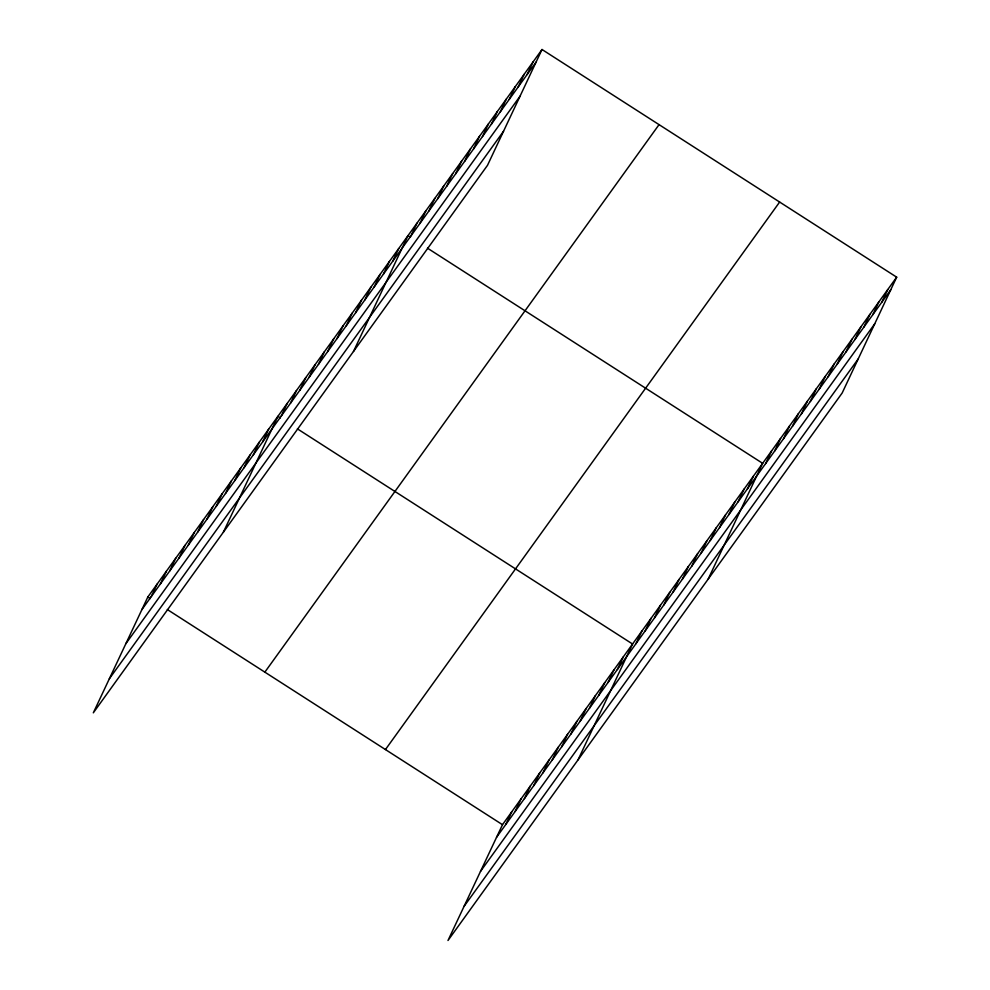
<?xml version="1.0" encoding="UTF-8"?>
<svg xmlns="http://www.w3.org/2000/svg" width="990" height="990" viewBox="0 0 990 990"><rect width="100%" height="100%" fill="white"/><g stroke="black" fill="none" stroke-linecap="round" stroke-linejoin="round"><path stroke-width="1.49" d="M542.013 49.5L147.819 597.019L93.32 712.825L487.513 165.305L542.013 49.5L896.68 277.175L842.181 392.981L447.987 940.5L502.487 824.695L896.68 277.175M151.173 596.722L157.101 584.112M160.467 583.815L166.394 571.205M169.76 570.908L175.688 558.298M179.042 558.001L184.981 545.391M188.335 545.094L194.275 532.484M197.629 532.187L203.569 519.577M206.922 519.292L212.862 506.67M216.216 506.385L222.144 493.763M225.51 493.478L231.437 480.868M234.803 480.571L240.731 467.961M244.085 467.664L250.024 455.054M253.378 454.757L259.318 442.146M262.672 441.849L268.612 429.239M223.406 532.137L277.905 416.332L280.343 417.904M281.259 416.048L287.187 403.425M290.553 403.14L296.48 390.518M299.846 390.233L305.774 377.623M309.127 377.326L315.067 364.716M318.421 364.419L324.361 351.809M327.715 351.512L333.655 338.902M337.008 338.605L342.948 325.995M346.302 325.698L352.23 313.088M355.596 312.791L361.523 300.18M364.877 299.896L370.817 287.273M374.171 286.989L380.111 274.366M383.464 274.082L389.404 261.471M392.758 261.174L398.698 248.564M353.492 351.462L407.991 235.657L410.429 237.216M410.986 235.855L416.926 223.245M419.921 223.443L425.861 210.833M428.856 211.031L434.796 198.421M437.79 198.631L443.73 186.009M446.725 186.219L452.665 173.609M455.66 173.807L461.6 161.197M464.595 161.395L470.535 148.785M473.529 148.983L479.469 136.373M482.464 136.571L488.404 123.96M491.399 124.171L497.339 111.548M500.334 111.759L506.274 99.136M509.268 99.347L515.208 86.736M518.203 86.934L524.143 74.324M527.138 74.522L533.078 61.912M505.841 824.398L511.768 811.788M515.134 811.491L521.062 798.88M524.415 798.596L530.355 785.973M533.709 785.689L539.649 773.066M543.003 772.782L548.943 760.172M552.296 759.875L558.236 747.264M561.59 746.967L567.518 734.357M570.884 734.06L576.811 721.45M580.177 721.153L586.105 708.543M589.458 708.246L595.398 695.636M598.752 695.339L604.692 682.729M608.046 682.444L613.986 669.822M617.339 669.537L623.279 656.915M578.073 759.825L632.561 644.02L297.408 428.856M635.927 643.723L641.854 631.113M645.22 630.816L651.148 618.206M654.501 617.909L660.441 605.298M663.795 605.001L669.735 592.391M673.089 592.094L679.029 579.484M682.382 579.2L688.322 566.577M691.676 566.292L697.604 553.67M700.97 553.385L706.897 540.775M710.263 540.478L716.191 527.868M719.544 527.571L725.484 514.961M728.838 514.664L734.778 502.054M738.132 501.757L744.072 489.147M747.425 488.85L753.365 476.239M708.159 579.138L762.646 463.332L427.494 248.181M765.654 463.543L771.581 450.92M774.588 451.131L780.528 438.521M783.523 438.719L789.463 426.108M792.458 426.306L798.398 413.696M801.393 413.894L807.333 401.284M810.327 401.482L816.267 388.872M819.262 389.07L825.202 376.46M828.197 376.67L834.137 364.048M837.132 364.258L843.072 351.648M846.066 351.846L852.006 339.236M855.001 339.434L860.941 326.824M863.936 327.022L869.876 314.412M872.871 314.61L878.811 302M881.805 302.197L887.745 289.587M141.879 609.63L536.073 62.11M125.854 643.686L520.059 96.166M109.346 678.769L503.539 131.249M264.85 672.148L659.055 124.629M385.444 749.566L779.637 202.047M496.547 837.305L890.74 289.798M480.521 871.361L874.715 323.841M464.013 906.444L858.206 358.937M147.819 597.019L150.257 598.579M167.322 609.531L502.487 824.695"/></g></svg>
